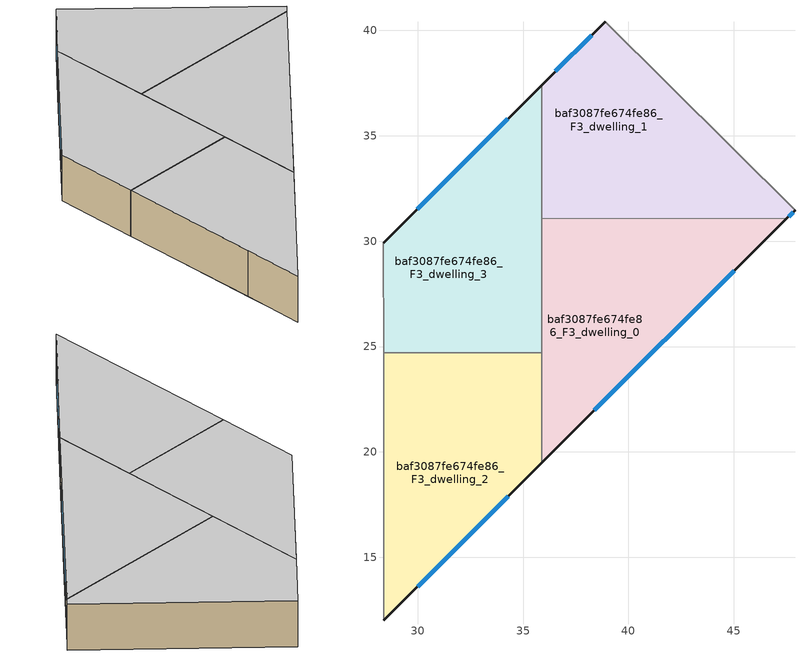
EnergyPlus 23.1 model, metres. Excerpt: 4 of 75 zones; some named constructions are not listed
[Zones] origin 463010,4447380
baf3087fe674fe86_F3_dwelling_0
 floor to baf3087fe674fe86_F2_dwelling_3 (EU_floor_Construction): 42.02,25.6 36.11,19.7 35.9,19.91 35.89,28.61 37.43,30.16 z9
 floor to baf3087fe674fe86_F2_dwelling_4 (EU_floor_Construction): 47.52,31.08 42.02,25.6 37.43,30.16 38.34,31.07 z9
 floor to baf3087fe674fe86_F2_dwelling_2 (EU_floor_Construction): 36.11,19.7 35.9,19.49 35.9,19.91 z9
 floor adiabatic (EU_floor_Construction): 38.34,31.07 35.89,28.61 35.89,31.07 z9
 wall outside (EU_wall_Construction): 35.9,19.49 47.52,31.08 z9:12
 wall to baf3087fe674fe86_F3_dwelling_1 (EU_wall_Construction): 47.52,31.08 35.89,31.07 z9:12
 wall to baf3087fe674fe86_F3_dwelling_3 (EU_wall_Construction): 35.89,31.07 35.89,24.71 z9:12
 wall to baf3087fe674fe86_F3_dwelling_2 (EU_wall_Construction): 35.89,24.71 35.9,19.49 z9:12
 window (EU_Window_Construction): 38.39,21.97 45.03,28.6 z9.64:11.36
 ceiling to baf3087fe674fe86_F4_dwelling_0 (EU_floor_Construction): 47.52,31.08 35.89,31.07 35.9,19.49 z12
baf3087fe674fe86_F3_dwelling_1
 floor to baf3087fe674fe86_F2_dwelling_8 (EU_floor_Construction): 43.29,36.05 38.34,31.07 35.89,31.07 35.88,37.41 38.9,40.42 z9
 floor to baf3087fe674fe86_F2_dwelling_4 (EU_floor_Construction): 47.9,31.46 47.52,31.08 38.34,31.07 43.29,36.05 z9
 wall outside (EU_wall_Construction): 38.9,40.42 35.88,37.41 / 47.52,31.08 47.9,31.46 z9:12
 wall adiabatic (EU_wall_Construction): 47.9,31.46 38.9,40.42 z9:12
 wall to baf3087fe674fe86_F3_dwelling_3 (EU_wall_Construction): 35.88,37.41 35.89,31.07 z9:12
 window (EU_Window_Construction): 38.25,39.78 36.53,38.05 / 47.6,31.16 47.82,31.38 z9.64:11.36
 ceiling to baf3087fe674fe86_F4_dwelling_1 (EU_floor_Construction): 47.52,31.08 47.9,31.46 38.9,40.42 35.88,37.41 35.89,31.07 z12
baf3087fe674fe86_F3_dwelling_2
 floor to baf3087fe674fe86_F2_dwelling_2 (EU_floor_Construction): 35.9,19.91 35.9,19.49 30.17,13.77 28.39,15.54 28.38,21.06 31.54,24.24 z9
 floor to baf3087fe674fe86_F2_dwelling_3 (EU_floor_Construction): 35.89,24.71 35.9,19.91 31.54,24.24 32,24.71 z9
 floor to baf3087fe674fe86_F2_dwelling_1 (EU_floor_Construction): 30.17,13.77 28.39,12.01 28.39,15.54 z9
 floor to baf3087fe674fe86_F2_dwelling_7 (EU_floor_Construction): 32,24.71 28.38,21.06 28.38,24.7 z9
 wall outside (EU_wall_Construction): 28.39,12 35.9,19.49 z9:12
 wall to baf3087fe674fe86_F3_dwelling_3 (EU_wall_Construction): 35.89,24.71 28.38,24.7 z9:12
 wall to baf3087fe674fe86_F3_dwelling_5 (EU_wall_Construction): 28.38,24.7 28.39,15.78 z9:12
 wall to baf3087fe674fe86_F3_dwelling_4 (EU_wall_Construction): 28.39,15.78 28.39,12 z9:12
 window (EU_Window_Construction): 30,13.61 34.29,17.89 z9.64:11.36
 ceiling to baf3087fe674fe86_F4_dwelling_2 (EU_floor_Construction): 35.9,19.49 35.89,24.71 28.38,24.7 28.39,12 z12
baf3087fe674fe86_F3_dwelling_3
 floor to baf3087fe674fe86_F2_dwelling_7 (EU_floor_Construction): 35.65,28.37 32.01,24.71 28.38,24.7 28.37,29.92 31.23,32.77 z9
 floor to baf3087fe674fe86_F2_dwelling_3 (EU_floor_Construction): 35.89,28.61 35.89,24.71 32.01,24.71 z9
 floor adiabatic (EU_floor_Construction): 35.88,37.41 35.89,28.61 35.65,28.37 31.23,32.77 z9
 wall outside (EU_wall_Construction): 35.88,37.41 28.37,29.92 z9:12
 wall to baf3087fe674fe86_F3_dwelling_5 (EU_wall_Construction): 28.37,29.92 28.38,24.7 z9:12
 window (EU_Window_Construction): 34.27,35.81 29.98,31.53 z9.64:11.36
 ceiling to baf3087fe674fe86_F4_dwelling_3 (EU_floor_Construction): 35.89,24.71 35.88,37.41 28.37,29.92 28.38,24.7 z12
[SCHEDULE:FILE] Column Number=1; Rows to Skip at Top=0; Number of Hours of Data=8760; Column Separator=Comma; Interpolate to Timestep=No; Minutes per Item=60; Adjust Schedule for Daylight Savings=Yes
Name | File
EU_Step8_GainSchedule_baf3087fe674fe86_F6_dwelling_2_f000 | ../../schedules/baf3087fe674fe86/baf3087fe674fe86_F6_dwelling_2_f000_gain.csv
EU_Step8_GainSchedule_baf3087fe674fe86_F6_dwelling_3_f000 | ../../schedules/baf3087fe674fe86/baf3087fe674fe86_F6_dwelling_3_f000_gain.csv
EU_Step8_GainSchedule_baf3087fe674fe86_F6_dwelling_4_f000 | ../../schedules/baf3087fe674fe86/baf3087fe674fe86_F6_dwelling_4_f000_gain.csv
EU_Step8_GainSchedule_baf3087fe674fe86_F6_dwelling_5_f000 | ../../schedules/baf3087fe674fe86/baf3087fe674fe86_F6_dwelling_5_f000_gain.csv
EU_Step8_GainSchedule_baf3087fe674fe86_F6_dwelling_6_f000 | ../../schedules/baf3087fe674fe86/baf3087fe674fe86_F6_dwelling_6_f000_gain.csv
EU_Step8_GainSchedule_baf3087fe674fe86_F6_dwelling_7_f000 | ../../schedules/baf3087fe674fe86/baf3087fe674fe86_F6_dwelling_7_f000_gain.csv
